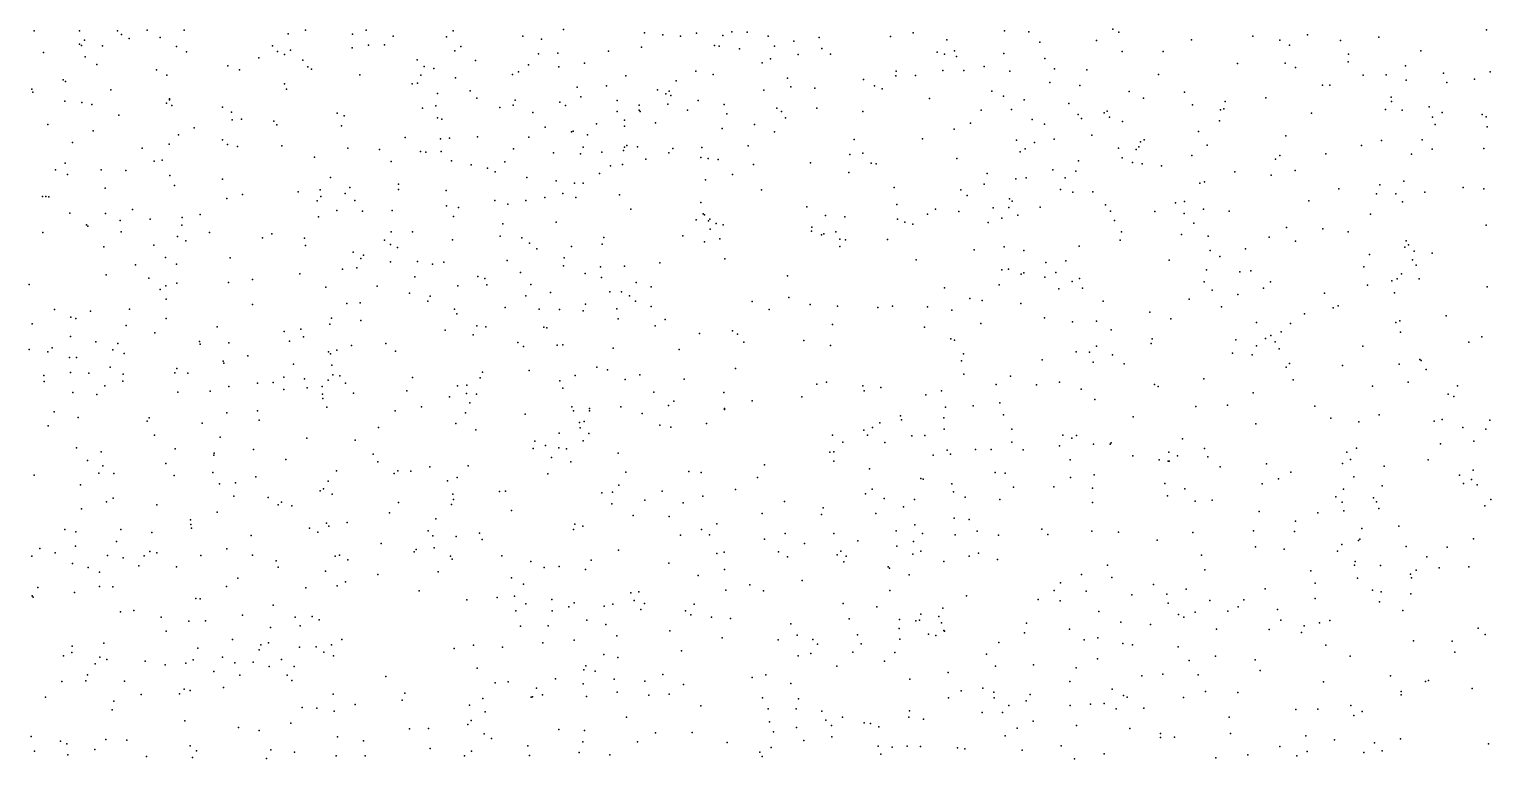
# Model space of a CAD drawing. Extents: x 2 to 99999, y 0 to 49999.
# Drawn here: x 8 to 12500, y 25000 to 31240 of the extents above; entities that cross this region are included whole.
import ezdxf

# ---------------------------------------------------------------- set-up
doc = ezdxf.new("R2010")
doc.units = 0
doc.header["$MEASUREMENT"] = 0
doc.layers.add('points', color=50, linetype='Continuous')

msp = doc.modelspace()

# ---------------------------------------------------------------- linework, layer by layer
at = {"layer": 'points', "color": 3}
for p in [(1015, 31233, 9), (1331, 31232, 1), (2369, 31232, 54), (2889, 31232, 61), (4575, 31238, 87), (9270, 31240, 66), (12463, 31235, 62), (51, 31225, 45), (438, 31113, 3), (439, 31226, 72), (480, 31147, 29), (763, 31226, 77), (797, 31195, 65), (862, 31161, 53), (1126, 31168, 37), (2221, 31202, 89), (2770, 31199, 36), (3046, 31106, 3), (3120, 31182, 4), (3575, 31174, 55), (3632, 31225, 19), (4227, 31180, 66), (4386, 31154, 74), (5266, 31210, 93), (5425, 31191, 12), (5575, 31181, 53), (5710, 31205, 84), (5937, 31187, 76), (6014, 31217, 53), (6145, 31214, 20), (6324, 31181, 20), (6543, 31139, 80), (6759, 31168, 73), (7369, 31178, 15), (7562, 31210, 4), (7852, 31150, 42), (8343, 31226, 49), (8551, 31219, 95), (8647, 31129, 19), (9130, 31145, 43), (9320, 31216, 43), (9943, 31150, 14), (10467, 31180, 12), (10697, 31146, 43), (10934, 31192, 55), (11216, 31145, 63), (11542, 31172, 24), (130, 31040, 62), (456, 31100, 1), (485, 31004, 53), (635, 31098, 36), (1266, 31092, 9), (1351, 31046, 95), (1970, 30994, 10), (2086, 31099, 94), (2130, 31049, 26), (2191, 31024, 2), (2240, 31062, 89), (2769, 31081, 68), (2907, 31105, 86), (3647, 31056, 37), (3698, 31092, 91), (4361, 31030, 57), (4527, 31034, 90), (4959, 31051, 80), (5241, 31087, 3), (5865, 31102, 67), (5905, 31094, 47), (6078, 31071, 91), (6345, 30986, 77), (6378, 31096, 91), (6581, 31025, 50), (6782, 31076, 34), (6856, 31028, 99), (7769, 31044, 70), (7832, 31026, 20), (7917, 31055, 46), (7935, 31006, 98), (8339, 31033, 2), (8688, 30990, 34), (9349, 31050, 87), (9700, 31049, 17), (10780, 31103, 13), (11285, 31026, 82), (11903, 31055, 16), (587, 30939, 61), (1096, 30892, 39), (1705, 30926, 14), (1806, 30893, 92), (2348, 30976, 14), (2390, 30917, 92), (2420, 30898, 59), (3325, 30977, 60), (3385, 30920, 11), (3466, 30903, 48), (3822, 30972, 92), (4189, 30877, 44), (4275, 30936, 71), (4535, 30918, 41), (4755, 30951, 14), (5705, 30880, 26), (6274, 30953, 69), (7417, 30882, 42), (7817, 30887, 42), (7996, 30886, 99), (8170, 30921, 87), (8389, 30882, 93), (8772, 30901, 12), (9049, 30893, 59), (10334, 30948, 35), (10743, 30949, 71), (10832, 30912, 54), (11281, 30961, 47), (11771, 30926, 50), (12096, 30863, 20), (12495, 30877, 31), (298, 30808, 14), (319, 30792, 4), (1185, 30847, 60), (2190, 30772, 36), (2834, 30849, 18), (3282, 30772, 14), (3327, 30778, 39), (3354, 30847, 25), (3651, 30825, 43), (4140, 30853, 63), (4690, 30745, 77), (4941, 30757, 50), (5107, 30840, 22), (5539, 30799, 32), (5855, 30852, 14), (6489, 30821, 11), (6519, 30746, 41), (6724, 30737, 75), (7140, 30811, 89), (7233, 30757, 83), (7416, 30841, 43), (7584, 30844, 43), (8731, 30784, 63), (8988, 30760, 9), (9661, 30852, 28), (11063, 30762, 61), (11124, 30762, 92), (11410, 30847, 50), (11607, 30849, 30), (11778, 30805, 7), (12126, 30785, 64), (12361, 30814, 6), (31, 30726, 65), (40, 30701, 44), (312, 30624, 33), (459, 30612, 9), (705, 30722, 38), (1180, 30607, 32), (1208, 30644, 24), (1208, 30636, 93), (2206, 30726, 43), (3497, 30689, 23), (3778, 30713, 62), (3834, 30649, 28), (4161, 30632, 14), (4544, 30617, 58), (4722, 30662, 87), (5034, 30631, 86), (5377, 30723, 34), (5450, 30687, 82), (5479, 30711, 83), (5493, 30672, 44), (5727, 30629, 92), (6286, 30719, 38), (7298, 30730, 52), (7703, 30648, 70), (8237, 30709, 68), (8334, 30667, 47), (8511, 30636, 15), (9410, 30706, 54), (9531, 30650, 48), (9881, 30702, 74), (10229, 30623, 91), (10579, 30653, 8), (11649, 30659, 65), (11652, 30623, 33), (542, 30596, 61), (774, 30505, 1), (1227, 30588, 38), (1660, 30573, 76), (1736, 30531, 3), (2640, 30522, 19), (2701, 30500, 62), (3369, 30564, 64), (3484, 30584, 60), (3498, 30482, 9), (4030, 30571, 56), (4144, 30590, 15), (4313, 30527, 21), (4591, 30588, 84), (5033, 30537, 47), (5221, 30591, 20), (5221, 30549, 32), (5230, 30537, 87), (5467, 30600, 97), (5634, 30548, 46), (5948, 30596, 70), (5970, 30515, 21), (6398, 30565, 47), (6437, 30536, 98), (6473, 30482, 36), (6739, 30564, 36), (7134, 30535, 16), (8144, 30547, 87), (8403, 30553, 37), (8894, 30605, 96), (8974, 30512, 12), (9197, 30524, 3), (9221, 30540, 86), (9240, 30487, 25), (9951, 30594, 90), (10190, 30552, 63), (10218, 30560, 88), (10967, 30523, 27), (11600, 30554, 6), (11743, 30547, 31), (11973, 30576, 90), (12001, 30487, 82), (12085, 30529, 40), (12428, 30510, 13), (12462, 30490, 56), (166, 30426, 26), (555, 30370, 57), (1417, 30398, 66), (1742, 30464, 64), (1822, 30471, 26), (2098, 30455, 49), (2125, 30423, 48), (2676, 30415, 43), (3536, 30472, 60), (4419, 30401, 58), (4644, 30361, 54), (4656, 30367, 7), (4857, 30432, 90), (5097, 30462, 1), (5097, 30410, 90), (5361, 30438, 73), (5931, 30391, 64), (6206, 30426, 38), (6379, 30363, 89), (7914, 30386, 35), (8054, 30436, 41), (8581, 30468, 0), (8687, 30429, 100), (9002, 30476, 10), (9353, 30450, 41), (10002, 30366, 76), (10182, 30456, 54), (12026, 30424, 2), (12469, 30404, 93), (377, 30271, 36), (1205, 30257, 40), (1285, 30337, 91), (1661, 30295, 31), (1702, 30255, 79), (1789, 30236, 70), (2166, 30242, 73), (3221, 30314, 82), (3524, 30303, 16), (3600, 30308, 69), (3839, 30319, 27), (4278, 30317, 41), (4744, 30231, 25), (4780, 30338, 22), (5115, 30245, 96), (5208, 30233, 7), (6154, 30244, 66), (7059, 30297, 0), (7644, 30302, 29), (8446, 30290, 52), (8601, 30272, 7), (8768, 30301, 17), (9090, 30334, 97), (9492, 30235, 49), (9506, 30276, 83), (9539, 30295, 67), (10077, 30247, 15), (10748, 30329, 40), (11394, 30246, 66), (11565, 30288, 47), (11913, 30293, 86), (974, 30222, 0), (1076, 30111, 48), (1143, 30119, 5), (2446, 30145, 94), (2732, 30222, 25), (3002, 30212, 9), (3103, 30108, 78), (3351, 30193, 23), (3398, 30189, 53), (3528, 30194, 80), (3618, 30113, 21), (4073, 30107, 22), (4147, 30217, 55), (4490, 30184, 19), (4720, 30173, 72), (4901, 30189, 78), (5088, 30202, 40), (5097, 30231, 100), (5278, 30129, 73), (5476, 30183, 41), (5510, 30220, 14), (5748, 30144, 77), (5757, 30228, 51), (5810, 30134, 56), (5897, 30125, 56), (7023, 30169, 2), (7132, 30181, 92), (7937, 30133, 74), (8479, 30190, 88), (8520, 30216, 96), (8975, 30114, 89), (9317, 30223, 66), (9350, 30140, 15), (9469, 30212, 28), (9946, 30160, 28), (10660, 30128, 3), (10696, 30160, 8), (11091, 30173, 25), (11822, 30171, 50), (11999, 30214, 48), (12440, 30220, 5), (233, 30037, 44), (316, 30095, 78), (335, 29997, 72), (622, 30036, 20), (834, 30031, 0), (1209, 29989, 95), (3784, 30079, 88), (3925, 30053, 62), (3990, 30021, 92), (4883, 30005, 80), (4977, 30072, 38), (5079, 30082, 71), (6018, 29998, 17), (6198, 30084, 63), (6686, 30097, 100), (7012, 30014, 43), (7204, 30095, 10), (7247, 30089, 15), (8196, 30006, 4), (8757, 30036, 84), (8954, 30027, 73), (9439, 30101, 10), (9520, 30090, 2), (9687, 30071, 49), (10313, 30019, 99), (10624, 29993, 48), (10827, 30032, 17), (656, 29882, 74), (1250, 29904, 89), (1659, 29959, 63), (2494, 29865, 95), (2582, 29971, 87), (2748, 29887, 53), (3163, 29915, 68), (3163, 29870, 84), (3571, 29861, 48), (4260, 29971, 2), (4512, 29944, 23), (4669, 29923, 37), (4743, 29922, 1), (5788, 29951, 30), (6267, 29867, 76), (7402, 29887, 88), (7971, 29867, 25), (8171, 29916, 93), (8442, 29960, 20), (8530, 29968, 84), (8823, 29869, 20), (8863, 29970, 83), (10013, 29922, 53), (10053, 29934, 92), (11201, 29875, 16), (11551, 29909, 54), (11758, 29941, 13), (12264, 29887, 38), (12442, 29876, 30), (121, 29810, 6), (149, 29809, 1), (176, 29807, 11), (1697, 29791, 33), (1832, 29827, 87), (2306, 29850, 20), (2468, 29771, 24), (2501, 29809, 54), (2709, 29835, 5), (2790, 29776, 92), (3987, 29774, 15), (4100, 29744, 54), (4252, 29775, 93), (4414, 29800, 6), (4569, 29834, 77), (4681, 29801, 35), (5054, 29823, 61), (5747, 29758, 41), (7425, 29741, 52), (8026, 29817, 13), (8386, 29790, 95), (8409, 29769, 46), (8929, 29846, 2), (9099, 29850, 81), (9206, 29738, 57), (9805, 29755, 51), (9882, 29766, 66), (10944, 29771, 57), (11523, 29831, 4), (11690, 29832, 28), (11746, 29764, 11), (11938, 29845, 93), (354, 29668, 27), (660, 29663, 23), (890, 29698, 51), (1042, 29616, 18), (1315, 29630, 65), (1469, 29654, 48), (2480, 29636, 32), (2636, 29690, 24), (2856, 29685, 8), (3110, 29689, 47), (3576, 29730, 60), (3635, 29637, 16), (3676, 29714, 39), (5151, 29701, 43), (5708, 29609, 44), (5767, 29662, 24), (5779, 29653, 19), (5824, 29615, 11), (6655, 29720, 19), (6814, 29646, 22), (6978, 29634, 53), (7428, 29615, 72), (7685, 29657, 57), (7754, 29700, 89), (7955, 29682, 1), (8248, 29711, 63), (8320, 29624, 72), (8381, 29714, 32), (8458, 29649, 58), (8650, 29719, 72), (9249, 29683, 6), (9629, 29682, 40), (9880, 29664, 91), (10045, 29701, 26), (10265, 29683, 0), (11473, 29657, 100), (123, 29502, 33), (499, 29567, 85), (509, 29557, 9), (786, 29605, 8), (793, 29506, 94), (1311, 29563, 18), (1549, 29500, 60), (2083, 29489, 53), (3101, 29508, 25), (3283, 29507, 27), (4055, 29575, 0), (4512, 29590, 55), (5815, 29601, 79), (5828, 29530, 79), (5879, 29578, 16), (5938, 29568, 65), (6695, 29512, 61), (6697, 29548, 6), (6780, 29482, 17), (6801, 29491, 46), (6902, 29506, 3), (7493, 29591, 49), (7561, 29574, 53), (8205, 29587, 16), (9285, 29605, 51), (9345, 29508, 43), (9857, 29483, 76), (9961, 29580, 2), (10753, 29545, 31), (11066, 29532, 100), (11282, 29507, 34), (12461, 29565, 96), (645, 29380, 27), (1073, 29392, 12), (1274, 29468, 63), (1346, 29429, 90), (2002, 29455, 4), (2362, 29454, 89), (2370, 29390, 21), (3046, 29435, 88), (3097, 29398, 99), (3157, 29373, 79), (3625, 29438, 16), (4034, 29470, 60), (4218, 29455, 58), (4283, 29410, 47), (4348, 29363, 10), (4643, 29381, 27), (4905, 29402, 54), (4919, 29458, 88), (5595, 29472, 4), (5780, 29421, 80), (5910, 29446, 81), (6936, 29381, 0), (6937, 29445, 24), (6986, 29438, 45), (7345, 29442, 73), (8342, 29379, 17), (8981, 29385, 89), (9333, 29436, 79), (10084, 29469, 90), (10404, 29361, 74), (10606, 29461, 85), (10832, 29428, 44), (11766, 29375, 66), (11778, 29430, 72), (11796, 29397, 52), (1173, 29287, 65), (1726, 29285, 4), (2777, 29333, 17), (2843, 29280, 77), (2866, 29308, 14), (3095, 29250, 8), (3328, 29254, 20), (3553, 29248, 73), (4094, 29262, 22), (4581, 29286, 29), (5399, 29243, 73), (5953, 29275, 14), (7590, 29267, 97), (8085, 29352, 99), (8509, 29347, 63), (8698, 29244, 17), (8867, 29260, 42), (9750, 29265, 15), (10101, 29348, 77), (10183, 29296, 83), (11464, 29312, 17), (11830, 29267, 6), (11846, 29342, 73), (11998, 29326, 97), (667, 29140, 89), (916, 29224, 69), (1030, 29112, 84), (1267, 29230, 23), (2321, 29149, 53), (2686, 29188, 13), (2808, 29200, 53), (3305, 29123, 56), (3456, 29231, 99), (3842, 29126, 11), (3902, 29108, 2), (4206, 29158, 40), (4575, 29216, 21), (4760, 29152, 31), (4892, 29209, 67), (4898, 29117, 78), (5095, 29213, 29), (6489, 29132, 77), (8321, 29183, 36), (8378, 29189, 83), (8485, 29145, 11), (8509, 29156, 25), (8689, 29118, 45), (8783, 29158, 63), (8984, 29109, 2), (10071, 29182, 71), (10356, 29165, 17), (10448, 29174, 99), (11416, 29208, 66), (11737, 29147, 44), (11863, 29222, 37), (8, 29057, 24), (1126, 29013, 99), (1177, 29044, 19), (1271, 29069, 2), (1712, 29073, 55), (1916, 29100, 86), (2543, 29033, 92), (2981, 29041, 93), (3259, 28982, 62), (3672, 29045, 26), (3919, 29054, 35), (4294, 29056, 5), (4464, 28987, 80), (4970, 28995, 64), (5070, 28993, 46), (5197, 29074, 98), (5324, 29038, 9), (7832, 29028, 54), (8298, 29053, 57), (8809, 29019, 31), (8922, 29081, 52), (9010, 29025, 39), (10050, 29080, 63), (10118, 29008, 74), (10558, 29024, 1), (10618, 29080, 85), (11078, 28982, 59), (11446, 29050, 50), (11654, 29089, 97), (11676, 28985, 8), (11699, 29104, 57), (11887, 29105, 34), (12468, 29036, 91), (1178, 28930, 57), (1915, 28887, 75), (2723, 28894, 93), (2838, 28901, 30), (3414, 28915, 62), (3434, 28958, 85), (4075, 28861, 59), (4252, 28960, 43), (4764, 28889, 29), (5140, 28960, 5), (5191, 28914, 27), (5323, 28869, 47), (6188, 28911, 75), (6501, 28945, 64), (6684, 28885, 91), (6916, 28872, 95), (7260, 28860, 62), (7387, 28872, 54), (7685, 28865, 48), (8049, 28936, 71), (8152, 28919, 35), (8484, 28895, 59), (9186, 28915, 77), (9922, 28931, 25), (10199, 28865, 67), (10337, 28970, 60), (11152, 28857, 34), (11195, 28873, 75), (223, 28842, 59), (364, 28778, 37), (405, 28765, 17), (532, 28830, 53), (866, 28846, 32), (1178, 28765, 82), (2593, 28768, 45), (2842, 28748, 24), (3643, 28847, 13), (3664, 28805, 14), (4367, 28846, 32), (4541, 28842, 59), (4744, 28832, 95), (5030, 28849, 22), (5043, 28763, 3), (5443, 28757, 36), (6333, 28843, 39), (7895, 28838, 29), (8687, 28772, 89), (8924, 28736, 77), (9131, 28744, 74), (9585, 28821, 55), (9766, 28762, 12), (10907, 28806, 11), (11723, 28746, 65), (12119, 28790, 47), (32, 28719, 25), (362, 28611, 2), (837, 28706, 21), (1082, 28643, 62), (1613, 28695, 47), (2188, 28654, 43), (2330, 28675, 67), (2351, 28610, 53), (2577, 28718, 56), (3562, 28665, 60), (3803, 28627, 12), (3833, 28704, 35), (3910, 28695, 84), (4407, 28691, 93), (4433, 28685, 61), (5358, 28703, 36), (5736, 28637, 96), (6019, 28661, 92), (6062, 28632, 98), (6875, 28715, 77), (7661, 28692, 85), (8142, 28724, 51), (9257, 28670, 47), (10498, 28731, 47), (10619, 28620, 34), (10708, 28651, 44), (10787, 28723, 38), (11689, 28732, 59), (11728, 28648, 3), (12425, 28608, 6), (8, 28500, 76), (204, 28516, 100), (578, 28567, 75), (722, 28499, 51), (764, 28553, 75), (1463, 28569, 37), (1469, 28547, 48), (1714, 28557, 4), (2234, 28571, 44), (2638, 28496, 14), (2764, 28536, 19), (3055, 28552, 48), (3139, 28487, 4), (4185, 28560, 53), (4233, 28526, 19), (4520, 28538, 51), (4570, 28541, 67), (5000, 28512, 17), (5562, 28501, 26), (6115, 28563, 58), (6630, 28579, 19), (6856, 28534, 2), (7884, 28592, 61), (7916, 28580, 28), (9131, 28530, 87), (9597, 28553, 15), (9607, 28593, 99), (10322, 28584, 80), (10498, 28532, 19), (10575, 28595, 98), (10658, 28565, 60), (10691, 28507, 60), (11406, 28530, 66), (12314, 28563, 23), (167, 28480, 48), (351, 28433, 6), (411, 28432, 22), (819, 28466, 28), (1667, 28401, 93), (1670, 28385, 28), (1877, 28447, 77), (2267, 28374, 72), (2567, 28480, 89), (2583, 28463, 64), (2595, 28368, 90), (7977, 28404, 6), (7993, 28465, 20), (8666, 28411, 59), (8957, 28481, 88), (9071, 28479, 81), (9101, 28391, 6), (9268, 28455, 18), (9366, 28377, 78), (10292, 28468, 96), (10460, 28456, 75), (10779, 28382, 38), (11233, 28363, 1), (11718, 28374, 76), (11895, 28414, 92), (11905, 28408, 12), (134, 28277, 36), (360, 28303, 65), (518, 28298, 63), (699, 28350, 38), (810, 28291, 76), (1254, 28301, 30), (1271, 28339, 73), (1365, 28299, 99), (2183, 28265, 42), (2362, 28250, 20), (2562, 28237, 43), (2604, 28284, 53), (2662, 28275, 24), (3284, 28261, 86), (3863, 28259, 74), (3881, 28308, 99), (4280, 28322, 44), (4543, 28233, 41), (4674, 28279, 59), (4859, 28349, 91), (4951, 28328, 78), (5102, 28245, 46), (5226, 28285, 15), (5606, 28247, 60), (6045, 28337, 10), (7996, 28290, 81), (8396, 28274, 32), (10048, 28249, 72), (10752, 28350, 75), (10810, 28240, 70), (11947, 28330, 40), (135, 28228, 87), (380, 28134, 25), (586, 28116, 26), (655, 28189, 24), (807, 28230, 63), (1279, 28135, 75), (1554, 28143, 89), (1713, 28184, 53), (1959, 28213, 4), (2094, 28219, 63), (2183, 28159, 93), (2383, 28174, 73), (2511, 28183, 31), (2515, 28119, 77), (2712, 28213, 42), (2779, 28127, 23), (3236, 28147, 5), (3669, 28190, 81), (3746, 28123, 88), (3748, 28195, 68), (3830, 28119, 40), (4570, 28171, 70), (5348, 28135, 90), (5945, 28133, 64), (6739, 28203, 22), (6822, 28222, 6), (7133, 28190, 24), (7145, 28148, 41), (7286, 28177, 0), (7671, 28112, 22), (7805, 28148, 88), (8272, 28202, 94), (8617, 28199, 20), (8813, 28222, 75), (8999, 28161, 97), (9627, 28200, 0), (9658, 28184, 78), (10470, 28129, 25), (11490, 28186, 2), (11793, 28222, 11), (12136, 28118, 27), (12216, 28190, 54), (2517, 28081, 95), (2553, 28007, 18), (3362, 28010, 78), (3599, 28095, 28), (3774, 28044, 21), (4647, 28009, 27), (4797, 27996, 42), (5066, 28010, 27), (5473, 28021, 92), (5519, 28058, 60), (5952, 27996, 81), (5952, 27987, 83), (6187, 28062, 48), (6613, 28097, 8), (7840, 28007, 70), (8077, 28019, 1), (8305, 28045, 71), (9117, 28072, 14), (9978, 28012, 75), (10251, 28026, 3), (10995, 28015, 14), (12184, 28098, 17), (220, 27967, 62), (425, 27918, 41), (1017, 27888, 51), (1034, 27917, 24), (1485, 27871, 71), (1698, 27958, 37), (1960, 27977, 44), (1972, 27895, 47), (3137, 27977, 57), (3653, 27869, 70), (3738, 27960, 85), (4247, 27947, 9), (4659, 27977, 44), (4712, 27876, 61), (4751, 27885, 0), (4797, 27975, 19), (5248, 27953, 21), (5798, 27867, 81), (7278, 27873, 29), (7454, 27934, 43), (7464, 27899, 5), (7824, 27917, 46), (8335, 27942, 63), (9444, 27924, 65), (10492, 27864, 100), (11133, 27913, 21), (11373, 27882, 85), (11546, 27941, 12), (12017, 27887, 34), (12085, 27901, 5), (12493, 27896, 32), (170, 27848, 51), (1080, 27769, 72), (1639, 27752, 44), (2382, 27743, 35), (2993, 27833, 28), (3826, 27815, 30), (4538, 27786, 84), (4718, 27830, 66), (4790, 27783, 49), (5399, 27854, 36), (5493, 27836, 16), (6873, 27767, 62), (7142, 27810, 16), (7172, 27768, 0), (7216, 27834, 6), (7551, 27762, 53), (7663, 27765, 99), (7829, 27819, 23), (8407, 27819, 44), (8843, 27768, 73), (8920, 27743, 86), (8959, 27765, 19), (9864, 27736, 41), (12261, 27833, 82), (12457, 27820, 33), (413, 27660, 53), (624, 27626, 60), (1256, 27652, 65), (1588, 27615, 60), (1926, 27645, 90), (2793, 27724, 93), (4314, 27654, 21), (4329, 27717, 26), (4421, 27680, 49), (4535, 27659, 59), (4601, 27650, 92), (4743, 27719, 39), (5042, 27614, 57), (6851, 27622, 92), (6884, 27626, 99), (6962, 27709, 18), (7320, 27704, 45), (7855, 27640, 77), (8097, 27644, 25), (8230, 27644, 86), (8407, 27707, 50), (8504, 27642, 29), (8813, 27677, 7), (9105, 27692, 28), (9247, 27692, 22), (9257, 27702, 66), (9749, 27623, 44), (10054, 27653, 78), (11270, 27622, 33), (11353, 27656, 87), (12071, 27695, 72), (12354, 27716, 74), (506, 27550, 37), (636, 27505, 86), (1176, 27526, 89), (1587, 27596, 9), (2200, 27559, 35), (2948, 27605, 17), (2989, 27539, 11), (3431, 27497, 47), (3761, 27507, 32), (4473, 27576, 15), (4637, 27540, 31), (6292, 27515, 90), (6885, 27545, 27), (7735, 27597, 67), (7882, 27606, 71), (8905, 27556, 54), (9442, 27590, 97), (9667, 27557, 68), (9742, 27546, 9), (9750, 27546, 52), (9823, 27592, 44), (10081, 27583, 81), (10188, 27497, 100), (10582, 27523, 39), (11234, 27525, 19), (11300, 27561, 61), (11590, 27504, 33), (11966, 27558, 14), (51, 27426, 54), (604, 27443, 55), (731, 27439, 97), (1246, 27424, 72), (1577, 27448, 71), (1770, 27360, 38), (1945, 27412, 8), (2562, 27375, 27), (2634, 27463, 6), (3128, 27440, 22), (3160, 27463, 64), (3270, 27460, 17), (3584, 27376, 70), (3666, 27406, 27), (4442, 27437, 94), (5108, 27451, 16), (5647, 27458, 95), (5752, 27450, 19), (6232, 27406, 33), (7189, 27479, 49), (7630, 27398, 61), (7648, 27392, 73), (8265, 27448, 33), (8349, 27442, 87), (8909, 27406, 32), (9111, 27428, 75), (10687, 27395, 62), (10792, 27452, 10), (11330, 27411, 74), (12234, 27427, 31), (12336, 27390, 29), (12350, 27468, 16), (446, 27344, 0), (1635, 27352, 13), (1756, 27247, 26), (2049, 27234, 72), (2494, 27291, 62), (2522, 27309, 28), (2598, 27264, 22), (3629, 27263, 96), (4028, 27287, 76), (4080, 27288, 60), (4901, 27274, 41), (4994, 27281, 15), (5047, 27341, 53), (5418, 27288, 82), (5765, 27246, 20), (6045, 27302, 25), (7155, 27266, 67), (7214, 27305, 47), (7893, 27352, 64), (7909, 27283, 37), (8007, 27239, 81), (8420, 27323, 18), (8767, 27327, 5), (9097, 27315, 14), (9713, 27355, 85), (9737, 27250, 41), (9886, 27308, 44), (10545, 27351, 76), (11176, 27240, 34), (11241, 27307, 49), (11499, 27233, 80), (11572, 27336, 88), (12266, 27355, 59), (12384, 27344, 81), (455, 27138, 16), (668, 27197, 16), (725, 27230, 24), (1098, 27171, 23), (1614, 27110, 82), (2136, 27171, 35), (2165, 27194, 85), (2254, 27163, 54), (3164, 27192, 60), (3616, 27174, 41), (3633, 27219, 72), (4129, 27123, 63), (4989, 27181, 86), (5269, 27211, 43), (5598, 27190, 99), (6463, 27200, 66), (6795, 27146, 87), (7316, 27226, 4), (7482, 27154, 57), (7574, 27219, 23), (8303, 27218, 23), (9095, 27191, 71), (9975, 27203, 13), (10120, 27213, 72), (10522, 27114, 27), (11231, 27194, 42), (11245, 27120, 59), (11523, 27197, 3), (11542, 27142, 6), (12448, 27164, 78), (12500, 27218, 41), (1386, 27045, 8), (1388, 27004, 22), (2548, 27015, 80), (2568, 26990, 52), (2726, 27021, 74), (3088, 27103, 91), (3484, 27051, 86), (4671, 27007, 76), (4741, 26990, 52), (5169, 27080, 87), (5478, 27073, 49), (5884, 27009, 76), (6272, 27099, 36), (6780, 27089, 33), (7245, 27097, 77), (7578, 27001, 86), (7914, 27057, 53), (8041, 27046, 46), (10831, 27032, 9), (11023, 27103, 44), (11713, 26990, 0), (312, 26961, 0), (407, 26940, 53), (755, 26859, 13), (790, 26961, 13), (1055, 26935, 42), (1396, 26974, 32), (1905, 26911, 81), (2404, 26974, 93), (2475, 26937, 51), (3419, 26951, 45), (3457, 26908, 55), (3658, 26902, 84), (3858, 26929, 69), (3879, 26877, 67), (3880, 26877, 76), (4659, 26960, 85), (5575, 26914, 98), (5754, 26961, 56), (5822, 26915, 25), (6292, 26878, 77), (6468, 26927, 85), (6885, 26927, 40), (7090, 26863, 52), (7419, 26950, 8), (7566, 26858, 45), (7643, 26928, 42), (7922, 26915, 95), (8110, 26947, 95), (8293, 26914, 0), (8662, 26965, 56), (8715, 26919, 95), (9091, 26947, 74), (9319, 26937, 87), (9650, 26871, 4), (9953, 26935, 11), (10472, 26951, 45), (10822, 26945, 46), (11370, 26866, 93), (11381, 26878, 35), (11398, 26970, 56), (12353, 26881, 59), (99, 26798, 29), (230, 26762, 2), (404, 26819, 48), (677, 26739, 45), (990, 26736, 26), (1038, 26773, 65), (1100, 26762, 90), (1475, 26738, 2), (1698, 26795, 80), (1917, 26741, 82), (2623, 26734, 48), (2659, 26743, 56), (3017, 26841, 12), (3297, 26769, 64), (3315, 26791, 13), (3468, 26803, 65), (3610, 26733, 51), (4047, 26737, 23), (5045, 26785, 77), (5886, 26755, 91), (5948, 26767, 67), (6413, 26771, 38), (6634, 26842, 35), (6915, 26744, 91), (6945, 26775, 15), (7425, 26818, 85), (7559, 26749, 25), (7629, 26776, 72), (8043, 26734, 52), (8123, 26760, 56), (10027, 26743, 18), (10490, 26814, 58), (10735, 26794, 77), (11191, 26777, 0), (11226, 26834, 86), (11776, 26815, 7), (12128, 26810, 56), (31, 26732, 60), (379, 26671, 64), (511, 26636, 37), (812, 26718, 85), (944, 26650, 4), (1268, 26643, 70), (2118, 26692, 8), (2135, 26638, 67), (2730, 26701, 48), (3623, 26707, 86), (4296, 26687, 4), (4408, 26636, 65), (4538, 26644, 24), (4762, 26618, 39), (4811, 26700, 33), (5475, 26674, 38), (5952, 26618, 54), (6489, 26726, 48), (6972, 26685, 11), (6992, 26732, 96), (7349, 26643, 93), (7361, 26630, 28), (7826, 26688, 69), (8283, 26705, 72), (9223, 26655, 60), (10056, 26615, 20), (10963, 26609, 79), (11336, 26656, 100), (11340, 26687, 58), (11557, 26652, 96), (11863, 26614, 35), (11955, 26727, 57), (12059, 26634, 99), (12314, 26643, 44), (610, 26596, 45), (1791, 26544, 58), (2539, 26605, 33), (2710, 26514, 71), (2988, 26576, 35), (3504, 26598, 46), (4129, 26549, 79), (4233, 26495, 31), (5725, 26568, 35), (6166, 26487, 94), (6614, 26525, 93), (7529, 26574, 55), (8823, 26506, 86), (9001, 26576, 26), (9262, 26550, 56), (9618, 26492, 21), (10999, 26503, 96), (11361, 26546, 84), (11815, 26578, 13), (11823, 26549, 66), (33, 26394, 67), (43, 26382, 7), (82, 26466, 100), (394, 26422, 82), (610, 26474, 80), (723, 26471, 53), (1433, 26370, 20), (1468, 26367, 38), (1693, 26474, 90), (2372, 26463, 76), (2641, 26479, 6), (3342, 26437, 95), (3748, 26361, 8), (4007, 26380, 56), (4155, 26390, 51), (4476, 26362, 33), (5149, 26419, 53), (5218, 26427, 53), (5963, 26442, 28), (6285, 26438, 50), (7365, 26439, 89), (8020, 26395, 67), (8632, 26362, 38), (8768, 26440, 70), (9042, 26435, 11), (9431, 26403, 22), (9730, 26409, 43), (9898, 26451, 87), (10389, 26360, 76), (10573, 26453, 30), (11000, 26370, 24), (11488, 26441, 2), (11562, 26428, 34), (11816, 26412, 51), (787, 26257, 78), (901, 26267, 80), (2092, 26315, 5), (4166, 26265, 21), (4252, 26326, 46), (4478, 26265, 33), (4619, 26299, 7), (4665, 26334, 61), (4923, 26306, 12), (4997, 26322, 18), (5178, 26355, 24), (5235, 26276, 73), (5268, 26329, 21), (5618, 26266, 27), (5692, 26323, 90), (6965, 26327, 58), (7253, 26299, 35), (7629, 26237, 22), (7818, 26288, 8), (8820, 26352, 65), (9151, 26259, 15), (9743, 26332, 41), (9830, 26235, 64), (9974, 26254, 67), (10098, 26354, 97), (10252, 26264, 92), (10342, 26299, 61), (10677, 26278, 28), (11550, 26343, 49), (11749, 26268, 61), (1136, 26212, 42), (1372, 26176, 62), (1515, 26181, 47), (1830, 26229, 78), (2070, 26123, 12), (2282, 26210, 76), (2324, 26137, 85), (2427, 26217, 96), (2485, 26189, 21), (4208, 26135, 49), (4443, 26138, 52), (4775, 26186, 73), (4936, 26150, 88), (5664, 26231, 60), (5840, 26211, 80), (6003, 26199, 31), (6518, 26155, 41), (7017, 26197, 10), (7443, 26115, 20), (7446, 26191, 81), (7587, 26180, 54), (7616, 26185, 14), (7782, 26216, 49), (7805, 26164, 9), (8532, 26161, 32), (8900, 26110, 53), (9338, 26169, 90), (9593, 26148, 83), (9878, 26210, 85), (10705, 26185, 90), (10904, 26138, 41), (11035, 26163, 36), (11125, 26182, 47), (12392, 26118, 42), (647, 25990, 29), (1179, 26093, 88), (1746, 26021, 54), (2052, 25991, 35), (2679, 26019, 66), (4399, 25991, 1), (4665, 26014, 1), (5031, 26052, 29), (5484, 26094, 24), (5932, 26034, 89), (6409, 26017, 3), (6571, 26056, 43), (6706, 26019, 84), (7088, 26060, 48), (7118, 25984, 77), (7449, 26023, 99), (7695, 26067, 41), (7756, 26055, 74), (7824, 26098, 65), (7832, 26091, 97), (8296, 25995, 97), (8514, 26078, 15), (9025, 26018, 64), (9141, 26034, 82), (9356, 25987, 34), (10157, 26108, 63), (10606, 26107, 38), (10883, 26081, 33), (11840, 26008, 69), (12169, 26006, 78), (12451, 26063, 49), (301, 25881, 27), (372, 25909, 85), (376, 25964, 23), (611, 25870, 7), (1449, 25947, 4), (1659, 25869, 99), (1973, 25932, 53), (1987, 25976, 78), (2319, 25955, 30), (2461, 25958, 19), (2527, 25913, 69), (2592, 25976, 98), (2609, 25880, 66), (3641, 25942, 28), (3804, 25972, 0), (4054, 25955, 14), (4918, 25893, 35), (5040, 25866, 51), (5583, 25923, 82), (6580, 25881, 45), (6688, 25902, 99), (6746, 25980, 91), (7047, 25912, 81), (7407, 25909, 83), (8191, 25895, 20), (9437, 25974, 2), (9829, 25957, 85), (10146, 25878, 72), (11091, 25971, 7), (11298, 25877, 40), (12192, 25912, 69), (571, 25811, 75), (672, 25848, 84), (998, 25834, 51), (1170, 25805, 94), (1347, 25818, 19), (1410, 25846, 5), (1587, 25747, 30), (1765, 25822, 54), (1922, 25827, 97), (2058, 25788, 5), (2163, 25849, 50), (2273, 25790, 28), (3838, 25775, 1), (4747, 25762, 2), (4765, 25796, 28), (4844, 25749, 75), (6912, 25793, 74), (7319, 25835, 28), (7861, 25737, 51), (8268, 25792, 19), (8593, 25803, 32), (8956, 25779, 2), (9140, 25855, 7), (9923, 25841, 54), (10486, 25846, 49), (10530, 25756, 41), (288, 25662, 65), (493, 25666, 84), (505, 25719, 67), (821, 25664, 24), (1669, 25611, 48), (1809, 25715, 1), (2214, 25716, 19), (2254, 25669, 66), (3056, 25704, 57), (3991, 25650, 29), (4101, 25659, 27), (4506, 25684, 18), (4744, 25641, 9), (5009, 25680, 20), (5271, 25664, 22), (5425, 25722, 52), (5599, 25635, 6), (6187, 25695, 38), (6303, 25718, 37), (6519, 25643, 26), (7534, 25680, 5), (8903, 25660, 63), (9518, 25711, 69), (9697, 25725, 36), (9999, 25718, 47), (11070, 25658, 37), (11643, 25710, 14), (11941, 25661, 18), (11968, 25670, 20), (148, 25526, 6), (732, 25492, 19), (964, 25549, 47), (1293, 25556, 83), (1331, 25595, 2), (1385, 25584, 81), (2606, 25554, 75), (3196, 25501, 62), (3219, 25561, 67), (3886, 25515, 61), (4299, 25526, 29), (4310, 25531, 68), (4343, 25605, 51), (4396, 25547, 96), (4771, 25534, 56), (5034, 25569, 21), (5304, 25543, 34), (5477, 25553, 71), (6276, 25522, 69), (6583, 25512, 81), (7866, 25520, 11), (7974, 25582, 5), (8158, 25603, 61), (8253, 25571, 26), (8257, 25521, 11), (8528, 25496, 56), (8564, 25550, 91), (9265, 25596, 78), (9361, 25542, 9), (9391, 25527, 34), (9874, 25525, 56), (10063, 25576, 51), (10337, 25566, 3), (11733, 25548, 16), (11734, 25577, 8), (12341, 25601, 19), (718, 25418, 84), (2340, 25438, 99), (2467, 25434, 73), (2615, 25407, 48), (2794, 25464, 33), (3770, 25459, 87), (3904, 25403, 76), (5749, 25454, 34), (6325, 25426, 29), (6562, 25427, 25), (6783, 25406, 54), (7533, 25409, 55), (8153, 25395, 17), (8327, 25396, 61), (8382, 25455, 61), (8906, 25456, 24), (9079, 25467, 11), (9197, 25473, 80), (9298, 25428, 12), (9535, 25432, 29), (10835, 25422, 18), (11023, 25425, 66), (11304, 25456, 20), (11329, 25371, 91), (11400, 25404, 56), (1338, 25325, 70), (1796, 25269, 13), (1972, 25243, 94), (2245, 25304, 35), (3257, 25255, 40), (3420, 25258, 2), (3758, 25294, 45), (3785, 25327, 19), (4536, 25251, 12), (4753, 25241, 72), (5113, 25355, 18), (6335, 25317, 4), (6565, 25267, 96), (6817, 25329, 90), (6864, 25284, 44), (6960, 25357, 99), (7144, 25308, 29), (7199, 25301, 26), (7271, 25273, 4), (7527, 25355, 75), (7651, 25340, 8), (8452, 25261, 5), (8589, 25321, 21), (8959, 25285, 5), (9415, 25259, 52), (10265, 25357, 1), (26, 25192, 2), (274, 25152, 27), (330, 25128, 64), (662, 25165, 85), (841, 25159, 38), (1385, 25111, 4), (2642, 25188, 99), (2866, 25155, 32), (3897, 25213, 94), (3958, 25173, 80), (4269, 25111, 99), (4739, 25145, 2), (5208, 25145, 23), (5362, 25221, 97), (5674, 25224, 23), (5973, 25139, 42), (6370, 25231, 29), (6630, 25156, 73), (6867, 25187, 31), (7263, 25109, 95), (8350, 25196, 86), (8829, 25111, 5), (9678, 25217, 2), (9678, 25181, 70), (9796, 25185, 98), (10276, 25215, 24), (10919, 25197, 26), (11165, 25163, 40), (11506, 25137, 55), (11729, 25172, 4), (12480, 25128, 56), (53, 25066, 79), (339, 25035, 19), (568, 25080, 22), (1009, 25020, 67), (1405, 25010, 81), (1439, 25069, 34), (2035, 25003, 24), (2073, 25078, 86), (2275, 25057, 15), (2632, 25025, 19), (2880, 25024, 51), (3436, 25087, 81), (3729, 25026, 88), (3788, 25065, 76), (4283, 25027, 100), (4708, 25054, 17), (4972, 25034, 1), (6253, 25057, 84), (6274, 25020, 50), (6349, 25097, 14), (7287, 25041, 10), (7385, 25100, 18), (7512, 25107, 23), (7627, 25106, 47), (7941, 25093, 35), (8005, 25085, 89), (8494, 25074, 84), (8942, 25000, 35), (9195, 25043, 51), (10149, 25009, 50), (10423, 25035, 14), (10697, 25104, 55), (10843, 25024, 25), (10932, 25061, 29), (11415, 25054, 40), (11572, 25067, 52)]:
    msp.add_point(p, dxfattribs=at)

doc.saveas('drawing.dxf')
